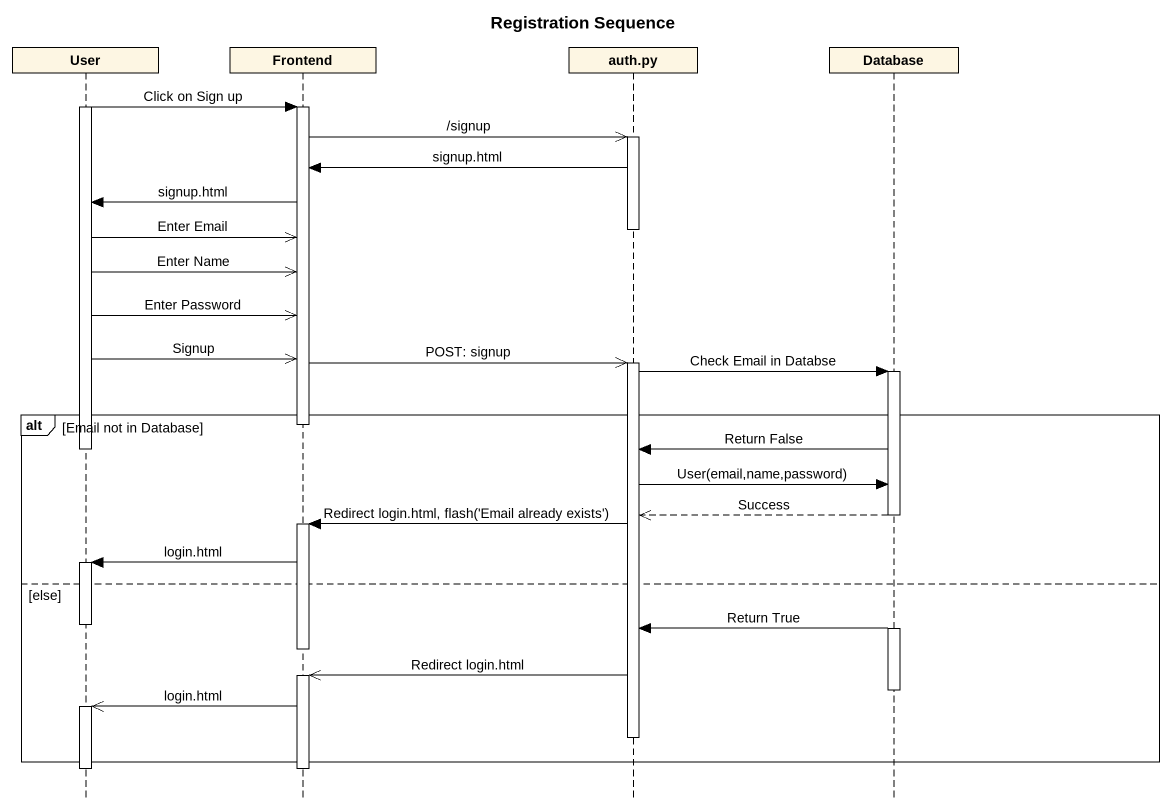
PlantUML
@startuml
title Registration Sequence
hide footbox
participant User
participant Frontend
participant "auth.py" as auth_py
participant "Database" as Database_

activate User
User -> Frontend : Click on Sign up
activate Frontend
Frontend ->> auth_py : /signup
activate auth_py
auth_py -> Frontend : signup.html
Frontend -> User : signup.html
deactivate auth_py
User ->> Frontend : Enter Email
User ->> Frontend : Enter Name
User ->> Frontend : Enter Password
User ->> Frontend : Signup
Frontend ->> auth_py : POST: signup
activate auth_py
auth_py -> Database_ : Check Email in Databse
activate Database_
alt Email not in Database
  deactivate Frontend
  Database_ -> auth_py : Return False
  deactivate User
  auth_py -> Database_ : User(email,name,password)
  Database_ -->> auth_py : Success
  deactivate Database_
  auth_py -> Frontend : Redirect login.html, flash('Email already exists')
  activate Frontend
  Frontend -> User : login.html
  activate User
else else
  deactivate User
  activate Database_
  Database_ -> auth_py : Return True
  deactivate Frontend
  auth_py ->> Frontend : Redirect login.html
  activate Frontend
  deactivate Database_
  Frontend ->> User : login.html
  activate User
  deactivate auth_py
end
deactivate User
deactivate Frontend
@enduml
